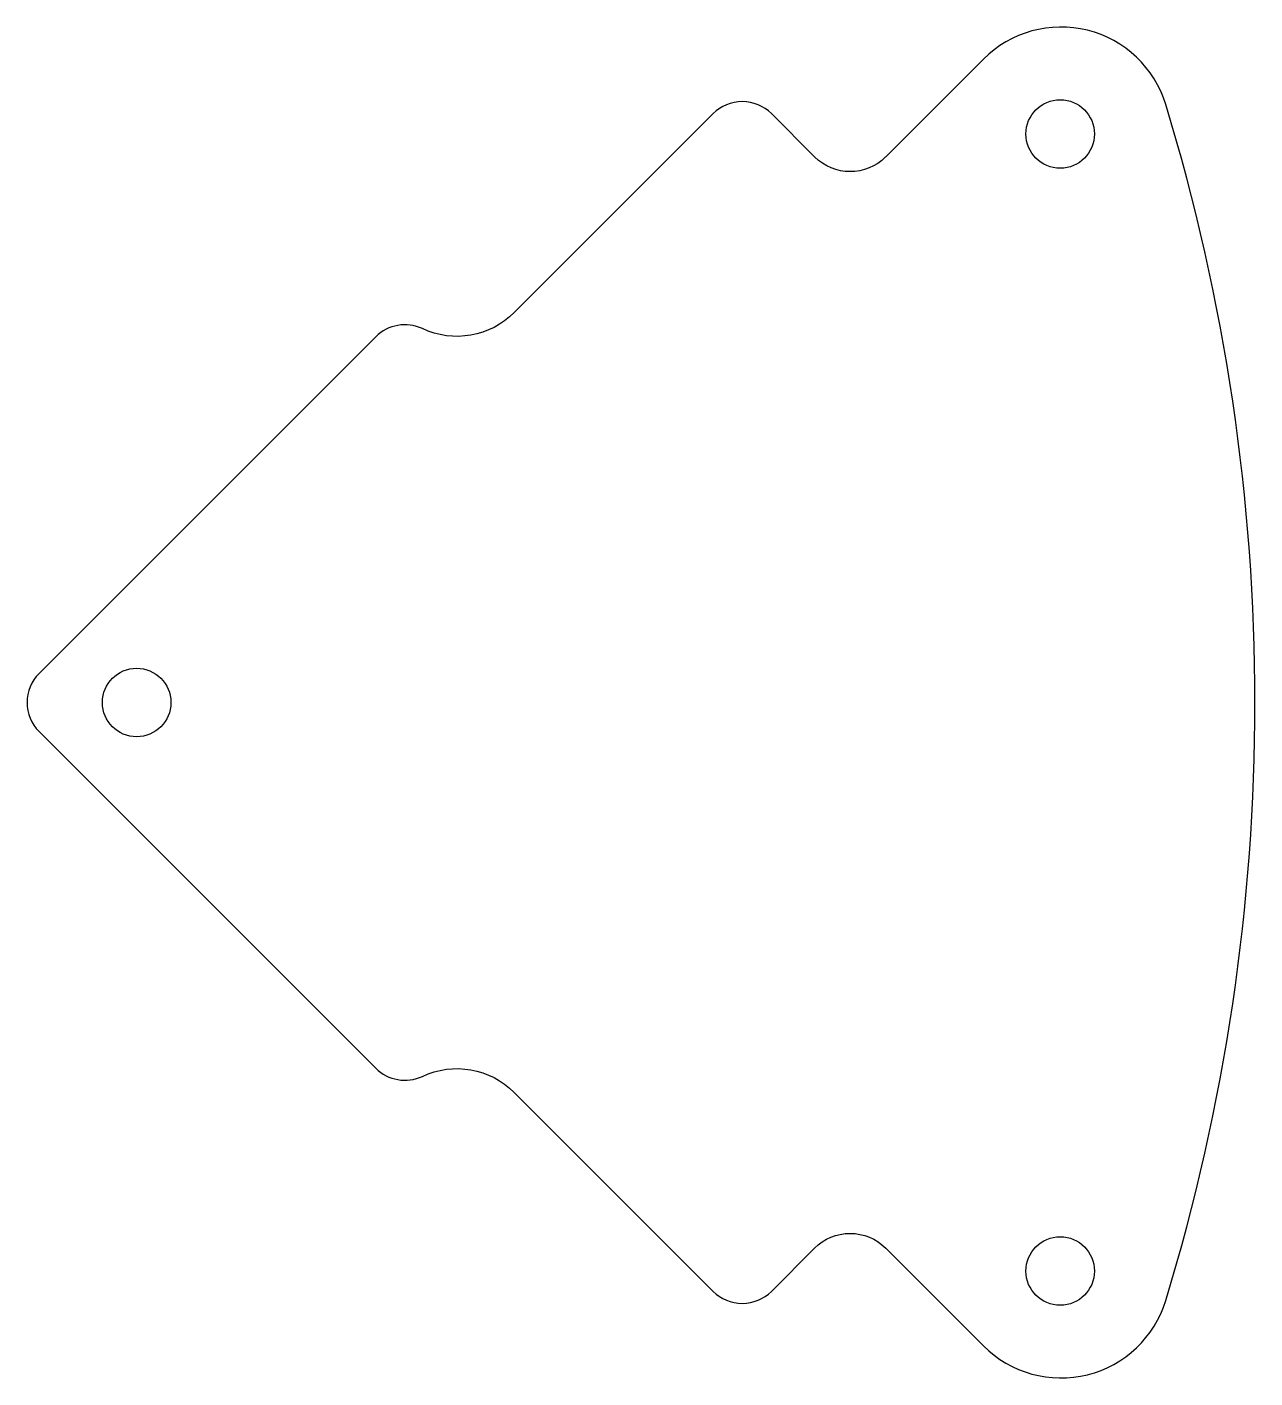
# Model space of a CAD drawing. Header units: millimetres. Extents: x -4.8 to 49, y -29.6 to 29.6.
import ezdxf

# ---------------------------------------------------------------- set-up
doc = ezdxf.new("R2010")
doc.units = ezdxf.units.MM
doc.header["$MEASUREMENT"] = 0

msp = doc.modelspace()

# ---------------------------------------------------------------- linework, layer by layer
msp.add_lwpolyline([(32.799, 23.898, -0.414101), (29.689, 23.899), (27.794, 25.794, 0.414214), (25.248, 25.794), (16.533, 17.078, -0.316105), (12.512, 16.375, 0.316105), (10.473, 16.019), (-4.273, 1.273, 0.414214), (-4.273, -1.273), (10.473, -16.019, 0.316105), (12.512, -16.375, -0.316105), (16.533, -17.078), (25.248, -25.794, 0.414214), (27.794, -25.794), (29.689, -23.899, -0.414214), (32.8, -23.899), (37.083, -28.182, 0.566032), (45.068, -26.188, 0.14905), (45.068, 26.188, 0.566032), (37.083, 28.182), (32.8, 23.899)], format="xyb")
for centre in [(40.442, 24.902), (40.442, 24.902), (0, 0), (40.442, -24.902)]:
    msp.add_circle(centre, 1.5)

doc.saveas('drawing.dxf')
